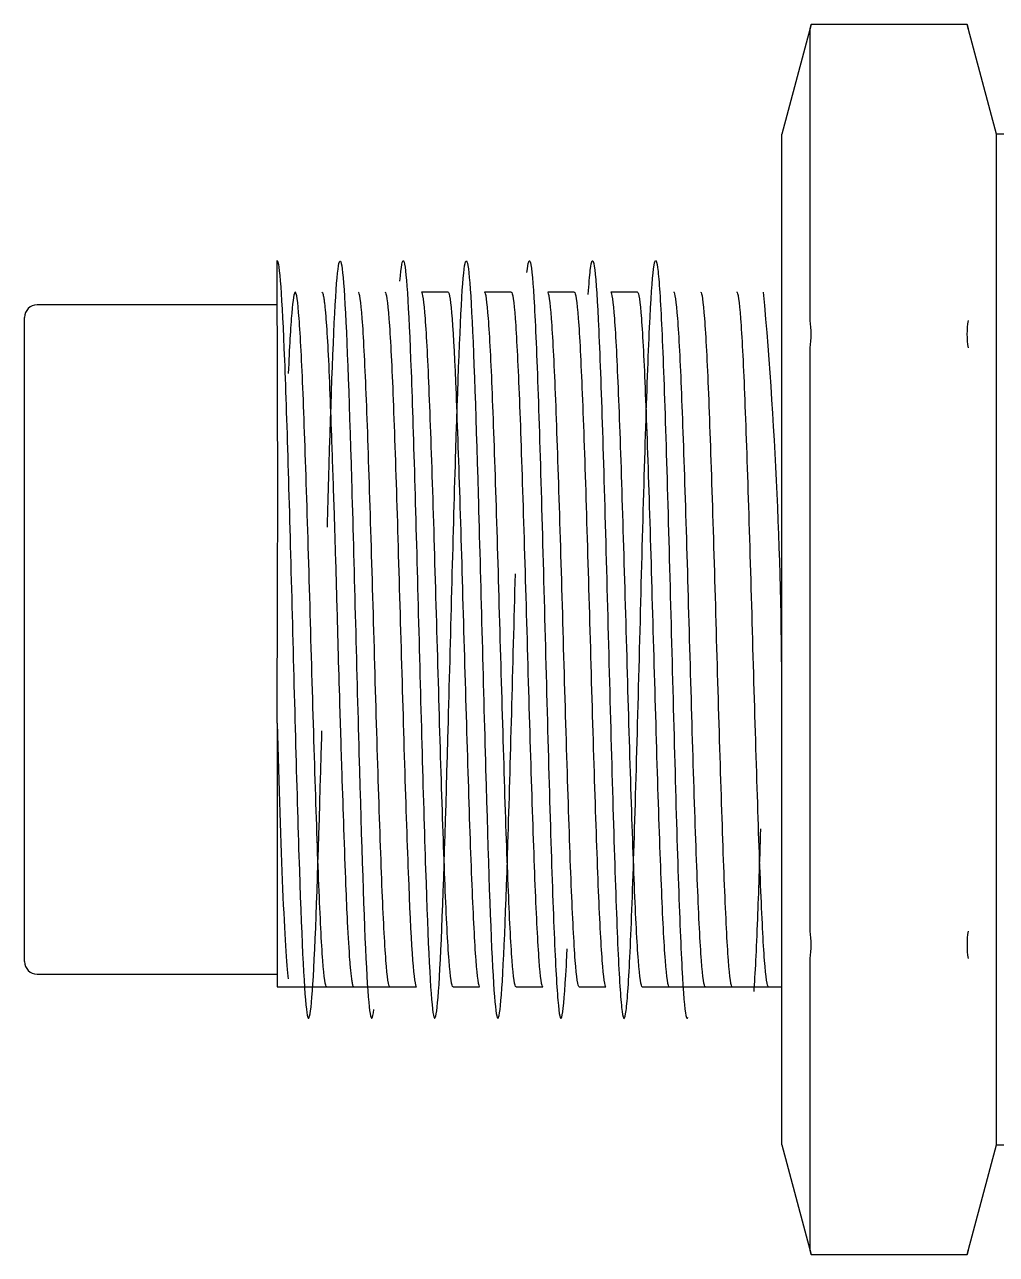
# Model space of a CAD drawing. Extents: x -681219 to -550379, y -242630 to -158199.
# Drawn here: x -574067.72 to -574052.32, y -222234.94 to -222215.46 of the extents above; entities that cross this region are included whole.
import ezdxf

# ---------------------------------------------------------------- set-up
doc = ezdxf.new("R2010")
doc.units = 0
doc.header["$LTSCALE"] = 1000
doc.linetypes.add('C2', pattern=[17, 14, -1, 1, -1])
doc.layers.add('H02040010', color=7, linetype='CONTINUOUS')
doc.layers.add('中心线', color=4, linetype='C2')

# ---------------------------------------------------------------- blocks, each defined once
blk = doc.blocks.new('fushitu')
at = {"layer": 'H02040010', "color": 7, "linetype": 'Continuous'}
for p, q in [((4907.566, 1401.238), (4907.1, 1399.5)), ((4907.548, 1401.171), (4907.566, 1401.238)), ((4907.548, 1396.552), (4907.548, 1401.171)), ((4910.034, 1401.238), (4907.566, 1401.238)), ((4910.034, 1401.238), (4910.051, 1401.171)), ((4910.5, 1399.5), (4910.034, 1401.238)), ((4907.1, 1383.5), (4907.1, 1399.5)), ((4910.5, 1383.5), (4910.5, 1399.5)), ((4910.921, 1399.5), (4910.5, 1399.5)), ((4901.811, 1397), (4901.389, 1397)), ((4902.811, 1397), (4902.389, 1397)), ((4903.811, 1397), (4903.389, 1397)), ((4904.811, 1397), (4904.389, 1397)), ((4899.1, 1396.8), (4895.3, 1396.8)), ((4895.1, 1386.4), (4895.1, 1396.6)), ((4907.548, 1386.881), (4907.548, 1396.119)), ((4899.1, 1390.177), (4899.1, 1386)), ((4907.548, 1381.829), (4907.548, 1386.448)), ((4895.3, 1386.2), (4899.1, 1386.2)), ((4899.1, 1386), (4901.311, 1386)), ((4901.889, 1386), (4902.311, 1386)), ((4902.889, 1386), (4903.311, 1386)), ((4903.889, 1386), (4904.311, 1386)), ((4904.889, 1386), (4907.1, 1386)), ((4907.1, 1383.5), (4907.566, 1381.762)), ((4910.034, 1381.762), (4910.5, 1383.5)), ((4910.5, 1383.5), (4910.921, 1383.5)), ((4907.566, 1381.762), (4907.548, 1381.829)), ((4910.051, 1381.829), (4910.034, 1381.762)), ((4907.566, 1381.762), (4910.034, 1381.762))]:
    blk.add_line(p, q, dxfattribs=at)
for centre, radius, start, end in [((4282.783, 1393.838), 616.328, 359.659595, 0.340405), ((4834.755, 1390.534), 72.345, 359.72073, 5.12741), ((4895.3, 1396.6), 0.2, 90, 180), ((4906.224, 1396.335), 1.342, 350.7131, 9.2869), ((4911.375, 1396.335), 1.342, 170.7131, 189.2869), ((4906.225, 1386.665), 1.341, 350.7119, 9.2881), ((4911.375, 1386.665), 1.341, 170.7119, 189.2881), ((4895.3, 1386.4), 0.2, 180, 270)]:
    blk.add_arc(centre, radius, start, end, dxfattribs=at)
for points, knots in [([(4899.898, 1393.277), (4899.907, 1393.62), (4899.917, 1393.953), (4899.966, 1395.586), (4900.005, 1396.63), (4900.084, 1397.646), (4900.123, 1397.61), (4900.202, 1396.476), (4900.241, 1395.38), (4900.32, 1392.691), (4900.359, 1391.111), (4900.438, 1388.281), (4900.477, 1387.046), (4900.556, 1385.563), (4900.595, 1385.321), (4900.635, 1385.642)], [0.2112013, 0.2112013, 0.2112013, 0.2112013, 0.21875, 0.21875, 0.25, 0.25, 0.28125, 0.28125, 0.3125, 0.3125, 0.34375, 0.34375, 0.375, 0.375, 0.40625, 0.40625, 0.40625, 0.40625]), ([(4901.048, 1397.177), (4901.068, 1397.415), (4901.087, 1397.526), (4901.146, 1397.43), (4901.186, 1396.791), (4901.264, 1394.694), (4901.304, 1393.244), (4901.382, 1390.28), (4901.422, 1388.78), (4901.5, 1386.507), (4901.54, 1385.744), (4901.618, 1385.359), (4901.658, 1385.734), (4901.736, 1387.436), (4901.776, 1388.753), (4901.855, 1391.649), (4901.894, 1393.215), (4901.973, 1395.785), (4902.012, 1396.775), (4902.091, 1397.669), (4902.13, 1397.564), (4902.209, 1396.311), (4902.248, 1395.167), (4902.327, 1392.425), (4902.366, 1390.842), (4902.445, 1388.054), (4902.484, 1386.862), (4902.563, 1385.494), (4902.602, 1385.32), (4902.681, 1386.088), (4902.72, 1387.025), (4902.799, 1389.527), (4902.838, 1391.081), (4902.878, 1392.542)], [0.5156268, 0.5156268, 0.5156268, 0.5156268, 0.53125, 0.53125, 0.5625, 0.5625, 0.59375, 0.59375, 0.625, 0.625, 0.65625, 0.65625, 0.6875, 0.6875, 0.71875, 0.71875, 0.75, 0.75, 0.78125, 0.78125, 0.8125, 0.8125, 0.84375, 0.84375, 0.875, 0.875, 0.90625, 0.90625, 0.9375, 0.9375, 0.96875, 0.96875, 1, 1, 1, 1]), ([(4904.032, 1396.965), (4904.043, 1397.129), (4904.074, 1397.514), (4904.127, 1397.571), (4904.19, 1396.695), (4904.253, 1395.011), (4904.317, 1392.781), (4904.38, 1390.351), (4904.443, 1388.1), (4904.506, 1386.378), (4904.569, 1385.453), (4904.633, 1385.469), (4904.696, 1386.423), (4904.759, 1388.168), (4904.822, 1390.43), (4904.885, 1392.859), (4904.948, 1395.077), (4905.012, 1396.738), (4905.075, 1397.584), (4905.138, 1397.483), (4905.201, 1396.452), (4905.264, 1394.65), (4905.328, 1392.357), (4905.391, 1389.932), (4905.454, 1387.75), (4905.517, 1386.152), (4905.57, 1385.514), (4905.602, 1385.487), (4905.612, 1385.518)], [0.296875, 0.296875, 0.296875, 0.296875, 0.3049998, 0.3212498, 0.3374998, 0.3537499, 0.3699999, 0.3862499, 0.4024999, 0.4187499, 0.4349999, 0.4512499, 0.4675, 0.48375, 0.5, 0.51625, 0.5325, 0.54875, 0.565, 0.5812501, 0.5975001, 0.6137501, 0.6300001, 0.6462501, 0.6625001, 0.6787501, 0.6950001, 0.703125, 0.703125, 0.703125, 0.703125]), ([(4899.1, 1397.5), (4899.139, 1397.5), (4899.179, 1396.925), (4899.257, 1394.922), (4899.297, 1393.501), (4899.375, 1390.545), (4899.415, 1389.025), (4899.493, 1386.67), (4899.533, 1385.849), (4899.612, 1385.334), (4899.651, 1385.642), (4899.73, 1387.237), (4899.769, 1388.514), (4899.809, 1389.982), (4899.81, 1390.017), (4899.811, 1390.052)], [0, 0, 0, 0, 0.03125, 0.03125, 0.0625, 0.0625, 0.09375, 0.09375, 0.125, 0.125, 0.15625, 0.15625, 0.1875, 0.1875, 0.1882641, 0.1882641, 0.1882641, 0.1882641]), ([(4903.06, 1397.312), (4903.079, 1397.486), (4903.118, 1397.601), (4903.179, 1396.913), (4903.242, 1395.356), (4903.305, 1393.198), (4903.369, 1390.776), (4903.432, 1388.467), (4903.495, 1386.629), (4903.558, 1385.55), (4903.621, 1385.396), (4903.668, 1385.983), (4903.694, 1386.507), (4903.698, 1386.604)], [0.046875, 0.046875, 0.046875, 0.046875, 0.0612496, 0.0774996, 0.0937496, 0.1099997, 0.1262497, 0.1424997, 0.1587497, 0.1749997, 0.1912497, 0.2074997, 0.2109385, 0.2109385, 0.2109385, 0.2109385]), ([(4899.389, 1397), (4899.37, 1397), (4899.352, 1396.887), (4899.315, 1396.45), (4899.296, 1396.124), (4899.278, 1395.713)], [0, 0, 0, 0, 0.5, 0.5, 1, 1, 1, 1]), ([(4899.889, 1386), (4899.868, 1386), (4899.847, 1386.143), (4899.805, 1386.694), (4899.784, 1387.102), (4899.743, 1388.12), (4899.722, 1388.73), (4899.68, 1390.06), (4899.659, 1390.78), (4899.618, 1392.22), (4899.597, 1392.94), (4899.555, 1394.27), (4899.534, 1394.88), (4899.493, 1395.898), (4899.472, 1396.306), (4899.43, 1396.857), (4899.409, 1397), (4899.389, 1397)], [0, 0, 0, 0, 0.125, 0.125, 0.25, 0.25, 0.375, 0.375, 0.5, 0.5, 0.625, 0.625, 0.75, 0.75, 0.875, 0.875, 1, 1, 1, 1]), ([(4899.811, 1397), (4899.815, 1396.998), (4899.819, 1396.996), (4899.826, 1396.98), (4899.834, 1396.951), (4899.841, 1396.909), (4899.849, 1396.851), (4899.858, 1396.777), (4899.867, 1396.686), (4899.883, 1396.488), (4899.908, 1396.099), (4899.937, 1395.431), (4899.967, 1394.587), (4900, 1393.639), (4900.033, 1392.572), (4900.06, 1391.56), (4900.091, 1390.471), (4900.123, 1389.454), (4900.157, 1388.446), (4900.185, 1387.649), (4900.216, 1386.933), (4900.241, 1386.537), (4900.259, 1386.316), (4900.269, 1386.219), (4900.278, 1386.132), (4900.289, 1386.061), (4900.3, 1386.011), (4900.308, 1386.004), (4900.311, 1386)], [0, 0, 0, 0, 0.014004, 0.028499, 0.043486, 0.058969, 0.07495, 0.091438, 0.108435, 0.125945, 0.186635, 0.250806, 0.30815, 0.376963, 0.436146, 0.500921, 0.552462, 0.625441, 0.683265, 0.749754, 0.801973, 0.874281, 0.890709, 0.908956, 0.929018, 0.950887, 0.974551, 1, 1, 1, 1]), ([(4900.889, 1386), (4900.868, 1386), (4900.847, 1386.143), (4900.805, 1386.695), (4900.784, 1387.102), (4900.743, 1388.12), (4900.722, 1388.73), (4900.68, 1390.061), (4900.659, 1390.78), (4900.618, 1392.22), (4900.597, 1392.94), (4900.555, 1394.27), (4900.534, 1394.88), (4900.493, 1395.898), (4900.472, 1396.306), (4900.43, 1396.856), (4900.409, 1397), (4900.389, 1397)], [0, 0, 0, 0, 0.125, 0.125, 0.25, 0.25, 0.375, 0.375, 0.5, 0.5, 0.625, 0.625, 0.75, 0.75, 0.875, 0.875, 1, 1, 1, 1]), ([(4900.811, 1397), (4900.832, 1397.002), (4900.853, 1396.854), (4900.895, 1396.3), (4900.916, 1395.896), (4900.978, 1394.375), (4901.02, 1392.937), (4901.103, 1390.063), (4901.145, 1388.629), (4901.228, 1386.593), (4901.27, 1386.001), (4901.311, 1386)], [0, 0, 0, 0, 0.125, 0.125, 0.25, 0.25, 0.5, 0.5, 0.75, 0.75, 1, 1, 1, 1]), ([(4901.889, 1386), (4901.868, 1386), (4901.847, 1386.143), (4901.805, 1386.694), (4901.784, 1387.102), (4901.743, 1388.12), (4901.722, 1388.73), (4901.68, 1390.061), (4901.659, 1390.78), (4901.618, 1392.22), (4901.597, 1392.94), (4901.555, 1394.27), (4901.534, 1394.88), (4901.493, 1395.898), (4901.472, 1396.306), (4901.43, 1396.857), (4901.409, 1397), (4901.389, 1397)], [0, 0, 0, 0, 0.125, 0.125, 0.25, 0.25, 0.375, 0.375, 0.5, 0.5, 0.625, 0.625, 0.75, 0.75, 0.875, 0.875, 1, 1, 1, 1]), ([(4901.811, 1397), (4901.853, 1396.997), (4901.895, 1396.408), (4901.978, 1394.37), (4902.02, 1392.937), (4902.082, 1390.781), (4902.103, 1390.062), (4902.145, 1388.73), (4902.166, 1388.118), (4902.208, 1387.104), (4902.228, 1386.699), (4902.27, 1386.145), (4902.291, 1385.998), (4902.311, 1386)], [0, 0, 0, 0, 0.25, 0.25, 0.5, 0.5, 0.625, 0.625, 0.75, 0.75, 0.875, 0.875, 1, 1, 1, 1]), ([(4902.889, 1386), (4902.868, 1386), (4902.847, 1386.143), (4902.805, 1386.694), (4902.784, 1387.102), (4902.743, 1388.12), (4902.722, 1388.73), (4902.68, 1390.06), (4902.659, 1390.78), (4902.618, 1392.22), (4902.597, 1392.939), (4902.555, 1394.27), (4902.534, 1394.88), (4902.493, 1395.898), (4902.472, 1396.306), (4902.43, 1396.857), (4902.409, 1397), (4902.389, 1397)], [0, 0, 0, 0, 0.125, 0.125, 0.25, 0.25, 0.375, 0.375, 0.5, 0.5, 0.625, 0.625, 0.75, 0.75, 0.875, 0.875, 1, 1, 1, 1]), ([(4902.811, 1397), (4902.832, 1397), (4902.853, 1396.856), (4902.895, 1396.306), (4902.916, 1395.898), (4902.957, 1394.88), (4902.978, 1394.27), (4903.02, 1392.94), (4903.041, 1392.22), (4903.082, 1390.78), (4903.103, 1390.061), (4903.145, 1388.73), (4903.166, 1388.12), (4903.207, 1387.102), (4903.228, 1386.695), (4903.27, 1386.143), (4903.291, 1386), (4903.311, 1386)], [0, 0, 0, 0, 0.125, 0.125, 0.25, 0.25, 0.375, 0.375, 0.5, 0.5, 0.625, 0.625, 0.75, 0.75, 0.875, 0.875, 1, 1, 1, 1]), ([(4903.889, 1386), (4903.868, 1386), (4903.847, 1386.143), (4903.805, 1386.695), (4903.784, 1387.102), (4903.743, 1388.12), (4903.722, 1388.73), (4903.68, 1390.061), (4903.659, 1390.78), (4903.618, 1392.22), (4903.597, 1392.94), (4903.555, 1394.27), (4903.534, 1394.88), (4903.493, 1395.898), (4903.472, 1396.306), (4903.43, 1396.856), (4903.409, 1397), (4903.389, 1397)], [0, 0, 0, 0, 0.125, 0.125, 0.25, 0.25, 0.375, 0.375, 0.5, 0.5, 0.625, 0.625, 0.75, 0.75, 0.875, 0.875, 1, 1, 1, 1]), ([(4903.811, 1397), (4903.832, 1397), (4903.853, 1396.857), (4903.895, 1396.306), (4903.916, 1395.898), (4903.957, 1394.88), (4903.978, 1394.27), (4904.02, 1392.94), (4904.041, 1392.22), (4904.082, 1390.78), (4904.103, 1390.061), (4904.145, 1388.73), (4904.166, 1388.12), (4904.207, 1387.102), (4904.228, 1386.694), (4904.27, 1386.143), (4904.291, 1386), (4904.311, 1386)], [0, 0, 0, 0, 0.125, 0.125, 0.25, 0.25, 0.375, 0.375, 0.5, 0.5, 0.625, 0.625, 0.75, 0.75, 0.875, 0.875, 1, 1, 1, 1]), ([(4904.889, 1386), (4904.868, 1386), (4904.847, 1386.143), (4904.805, 1386.694), (4904.784, 1387.102), (4904.743, 1388.12), (4904.722, 1388.73), (4904.68, 1390.061), (4904.659, 1390.78), (4904.618, 1392.22), (4904.597, 1392.94), (4904.555, 1394.27), (4904.534, 1394.88), (4904.493, 1395.898), (4904.472, 1396.306), (4904.43, 1396.857), (4904.409, 1397), (4904.389, 1397)], [0, 0, 0, 0, 0.125, 0.125, 0.25, 0.25, 0.375, 0.375, 0.5, 0.5, 0.625, 0.625, 0.75, 0.75, 0.875, 0.875, 1, 1, 1, 1]), ([(4904.811, 1397), (4904.832, 1397), (4904.853, 1396.857), (4904.895, 1396.306), (4904.916, 1395.898), (4904.957, 1394.88), (4904.978, 1394.27), (4905.02, 1392.939), (4905.041, 1392.22), (4905.082, 1390.78), (4905.103, 1390.06), (4905.145, 1388.73), (4905.166, 1388.12), (4905.207, 1387.102), (4905.228, 1386.694), (4905.27, 1386.143), (4905.291, 1386), (4905.311, 1386)], [0, 0, 0, 0, 0.125, 0.125, 0.25, 0.25, 0.375, 0.375, 0.5, 0.5, 0.625, 0.625, 0.75, 0.75, 0.875, 0.875, 1, 1, 1, 1]), ([(4905.889, 1386), (4905.868, 1386), (4905.847, 1386.143), (4905.805, 1386.694), (4905.784, 1387.102), (4905.743, 1388.12), (4905.722, 1388.73), (4905.68, 1390.06), (4905.659, 1390.78), (4905.618, 1392.22), (4905.597, 1392.939), (4905.555, 1394.27), (4905.534, 1394.88), (4905.493, 1395.898), (4905.472, 1396.306), (4905.43, 1396.857), (4905.409, 1397), (4905.389, 1397)], [0, 0, 0, 0, 0.125, 0.125, 0.25, 0.25, 0.375, 0.375, 0.5, 0.5, 0.625, 0.625, 0.75, 0.75, 0.875, 0.875, 1, 1, 1, 1]), ([(4905.811, 1397), (4905.832, 1397), (4905.853, 1396.857), (4905.895, 1396.305), (4905.916, 1395.898), (4905.957, 1394.88), (4905.978, 1394.27), (4906.02, 1392.939), (4906.041, 1392.22), (4906.082, 1390.78), (4906.103, 1390.06), (4906.145, 1388.73), (4906.166, 1388.12), (4906.207, 1387.102), (4906.228, 1386.694), (4906.27, 1386.144), (4906.291, 1386), (4906.311, 1386)], [0, 0, 0, 0, 0.125, 0.125, 0.25, 0.25, 0.375, 0.375, 0.5, 0.5, 0.625, 0.625, 0.75, 0.75, 0.875, 0.875, 1, 1, 1, 1]), ([(4906.889, 1386), (4906.868, 1386), (4906.847, 1386.144), (4906.805, 1386.694), (4906.784, 1387.102), (4906.743, 1388.12), (4906.722, 1388.73), (4906.68, 1390.06), (4906.659, 1390.78), (4906.618, 1392.22), (4906.597, 1392.939), (4906.555, 1394.27), (4906.534, 1394.88), (4906.493, 1395.898), (4906.472, 1396.305), (4906.43, 1396.857), (4906.409, 1397), (4906.389, 1397)], [0, 0, 0, 0, 0.125, 0.125, 0.25, 0.25, 0.375, 0.375, 0.5, 0.5, 0.625, 0.625, 0.75, 0.75, 0.875, 0.875, 1, 1, 1, 1]), ([(4899.1, 1390.177), (4899.13, 1389.184), (4899.159, 1388.265), (4899.219, 1386.835), (4899.248, 1386.339), (4899.278, 1386.126), (4899.278, 1386.126), (4899.278, 1386.126)], [0, 0, 0, 0, 0.125, 0.125, 0.25, 0.25, 0.2500484, 0.2500484, 0.2500484, 0.2500484]), ([(4906.66, 1385.924), (4906.679, 1386.193), (4906.715, 1386.915), (4906.75, 1387.971), (4906.767, 1388.5)], [0.97262495, 0.97262495, 0.97262495, 0.97262495, 0.98750039, 1, 1, 1, 1])]:
    blk.add_open_spline(points, degree=3, knots=knots, dxfattribs=at)

msp = doc.modelspace()

# ---------------------------------------------------------------- block references
at = {"layer": '中心线'}
msp.add_blockref('fushitu', (-578962.82, -223616.6983), dxfattribs=at)

doc.saveas('drawing.dxf')
